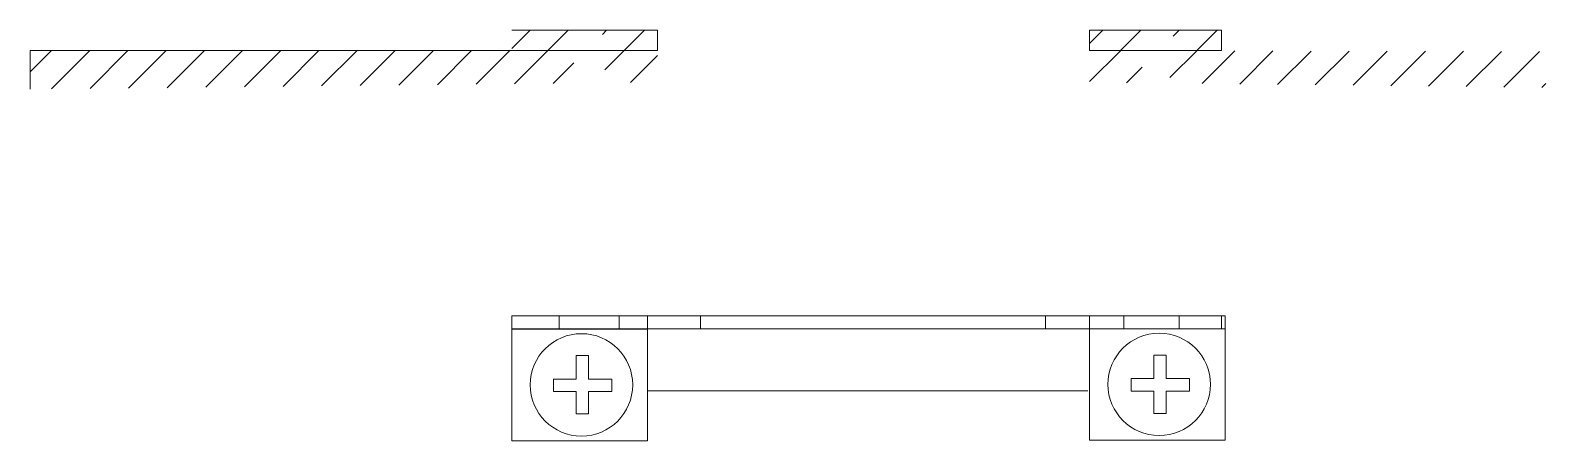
# Model space of a CAD drawing. Header units: millimetres. Extents: x -65822 to 124962, y -17646 to 50330.
# Drawn here: x 8348.6 to 8559.1, y 10457 to 10514.1 of the extents above; entities that cross this region are included whole.
import ezdxf

# ---------------------------------------------------------------- set-up
doc = ezdxf.new("R2010")
doc.units = ezdxf.units.MM
doc.header["$MEASUREMENT"] = 0
doc.layers.add('quote', color=2, linetype='Continuous', lineweight=9)
pattern_1 = [(45, (6673.7578, -4472.5656), (-2.6516504, 2.6516504), [])]

msp = doc.modelspace()

# ---------------------------------------------------------------- hatches: boundary and pattern name
at = {"layer": 'quote'}
h = msp.add_hatch(dxfattribs=at)
h.set_pattern_fill('ANSI31', color=0, scale=30)
h.set_pattern_definition(pattern_1)
h.paths.add_polyline_path([(8424.179, 10514.081), (8415.543, 10514.081), (8415.543, 10511.25), (8424.211, 10511.25), (8424.204, 10511.854), (8423.199, 10511.973), (8424.196, 10512.545)])
h = msp.add_hatch(dxfattribs=at)
h.set_pattern_fill('ANSI31', color=0, scale=30)
h.set_pattern_definition(pattern_1)
h.paths.add_polyline_path([(8435.781, 10514.081), (8428.103, 10514.081), (8428.101, 10513.236), (8429.084, 10513.028), (8428.1, 10512.551), (8428.097, 10511.25), (8435.781, 10511.25)])
h = msp.add_hatch(dxfattribs=at)
h.set_pattern_fill('ANSI31', color=0, scale=30)
h.set_pattern_definition(pattern_1)
h.paths.add_polyline_path([(8503.026, 10514.081), (8495.782, 10514.081), (8495.782, 10511.25), (8503.058, 10511.25), (8503.05, 10511.95), (8502.045, 10512.068), (8503.042, 10512.641)])
h = msp.add_hatch(dxfattribs=at)
h.set_pattern_fill('ANSI31', color=0, scale=30)
h.set_pattern_definition(pattern_1)
h.paths.add_polyline_path([(8514.105, 10514.081), (8506.949, 10514.081), (8506.947, 10513.331), (8507.93, 10513.124), (8506.946, 10512.647), (8506.943, 10511.25), (8514.105, 10511.25)])
h = msp.add_hatch(dxfattribs=at)
h.set_pattern_fill('ANSI31', color=0, scale=30)
h.set_pattern_definition(pattern_1)
h.paths.add_polyline_path([(8424.229, 10509.557), (8423.199, 10509.679), (8424.222, 10510.265), (8424.211, 10511.25), (8348.628, 10511.25), (8348.628, 10505.888), (8424.261, 10506.72), (8424.255, 10507.26), (8423.199, 10507.384), (8424.247, 10507.985)])
h = msp.add_hatch(dxfattribs=at)
h.set_pattern_fill('ANSI31', color=0, scale=30)
h.set_pattern_definition(pattern_1)
h.paths.add_polyline_path([(8435.781, 10511.25), (8428.097, 10511.25), (8428.097, 10510.942), (8429.084, 10510.734), (8428.095, 10510.255), (8428.092, 10508.649), (8429.084, 10508.439), (8428.091, 10507.958), (8428.089, 10506.762), (8435.781, 10506.847)])
h = msp.add_hatch(dxfattribs=at)
h.set_pattern_fill('ANSI31', color=0, scale=30)
h.set_pattern_definition(pattern_1)
h.paths.add_polyline_path([(8503.075, 10509.653), (8502.045, 10509.774), (8503.067, 10510.361), (8503.058, 10511.237), (8495.782, 10511.25), (8495.782, 10511.054), (8495.782, 10506.851), (8503.107, 10506.766), (8503.101, 10507.355), (8502.045, 10507.48), (8503.093, 10508.081)])
h = msp.add_hatch(dxfattribs=at)
h.set_pattern_fill('ANSI31', color=0, scale=30)
h.set_pattern_definition(pattern_1)
h.paths.add_polyline_path([(8559.149, 10511.138), (8506.943, 10511.231), (8506.943, 10511.038), (8507.93, 10510.829), (8506.941, 10510.35), (8506.938, 10508.745), (8507.93, 10508.535), (8506.937, 10508.054), (8506.934, 10506.722), (8559.149, 10506.115)])

# ---------------------------------------------------------------- linework, layer by layer
at = {"layer": 'quote', "color": 0}
for p, q in [((8435.781, 10511.25), (8348.628, 10511.25)), ((8348.628, 10511.25), (8348.628, 10505.888)), ((8415.543, 10474.379), (8415.543, 10463.93)), ((8422.084, 10474.379), (8422.084, 10472.562)), ((8430.415, 10474.379), (8430.415, 10472.562)), ((8434.37, 10474.379), (8434.37, 10463.93)), ((8441.748, 10474.379), (8441.748, 10472.562)), ((8489.681, 10474.379), (8489.681, 10472.562)), ((8495.782, 10474.379), (8495.782, 10463.93)), ((8500.523, 10474.379), (8500.523, 10472.562)), ((8508.236, 10474.379), (8508.236, 10472.562)), ((8514.105, 10474.379), (8514.105, 10472.562))]:
    msp.add_line(p, q, dxfattribs=at)
for points in [[(8415.543, 10514.081), (8435.781, 10514.081), (8435.781, 10511.25), (8414.498, 10511.25)], [(8436.058, 10472.562), (8495.557, 10472.562)], [(8424.461, 10465.56), (8424.461, 10468.835), (8426.184, 10468.835), (8426.184, 10465.56)], [(8504.725, 10465.631), (8504.725, 10468.905), (8506.447, 10468.905), (8506.447, 10465.631)], [(8424.461, 10463.838), (8421.306, 10463.838), (8421.306, 10465.56), (8424.461, 10465.56)], [(8426.184, 10465.56), (8429.422, 10465.56), (8429.422, 10463.838), (8426.184, 10463.838)], [(8504.725, 10463.908), (8501.569, 10463.908), (8501.569, 10465.631), (8504.725, 10465.631)], [(8506.447, 10465.631), (8509.685, 10465.631), (8509.685, 10463.908), (8506.447, 10463.908)], [(8426.184, 10463.838), (8426.184, 10460.719), (8424.461, 10460.719), (8424.461, 10463.838)], [(8495.557, 10463.93), (8434.37, 10463.93)], [(8506.447, 10463.908), (8506.447, 10460.789), (8504.725, 10460.789), (8504.725, 10463.908)]]:
    msp.add_lwpolyline(points, dxfattribs=at)
for points in [[(8514.105, 10511.25), (8495.782, 10511.25), (8495.782, 10514.081), (8514.105, 10514.081)], [(8415.543, 10472.562), (8514.633, 10472.562), (8514.633, 10474.379), (8415.543, 10474.379)], [(8434.37, 10472.492), (8415.505, 10472.492), (8415.505, 10457), (8434.37, 10457)], [(8514.633, 10472.562), (8495.768, 10472.562), (8495.768, 10457.07), (8514.633, 10457.07)]]:
    msp.add_lwpolyline(points, close=True, dxfattribs=at)
for centre in [(8425.192, 10464.767), (8505.455, 10464.837)]:
    msp.add_circle(centre, 7.119, dxfattribs=at)

doc.saveas('drawing.dxf')
